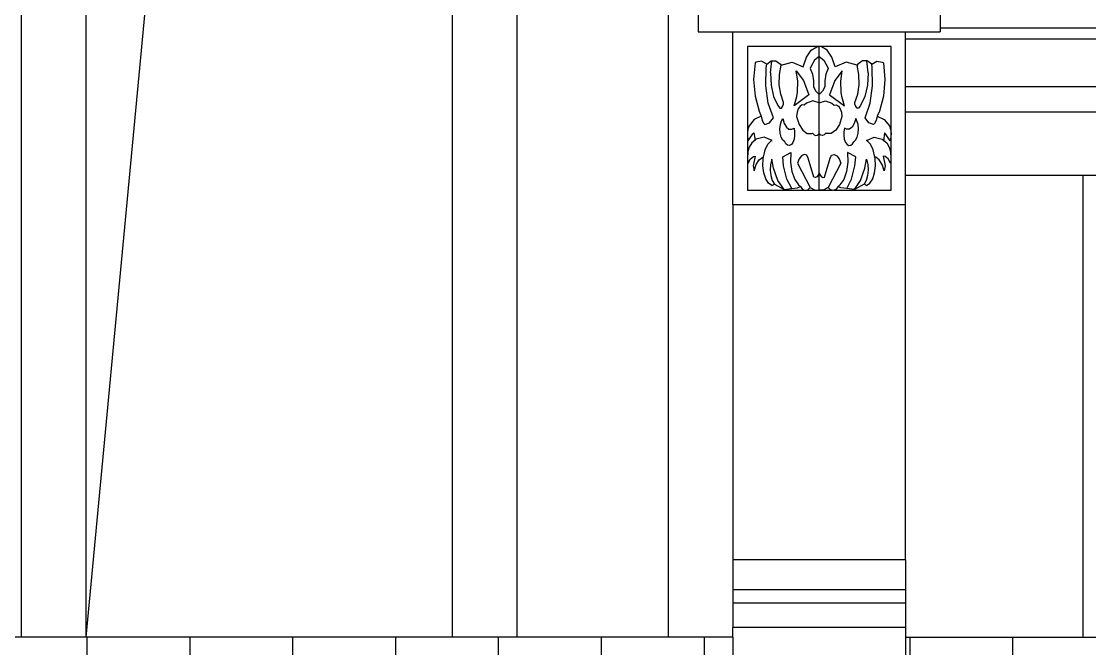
# Model space of a CAD drawing. Extents: x -24961 to 905641, y -154323 to 635957.
# Drawn here: x 429481 to 431954, y -102311 to -100860 of the extents above; entities that cross this region are included whole.
import ezdxf

# ---------------------------------------------------------------- set-up
doc = ezdxf.new("R2010")
doc.units = 0
doc.header["$LTSCALE"] = 1000
doc.header["$MEASUREMENT"] = 0
doc.layers.add('WALL', color=9, linetype='Continuous')
doc.layers.add('建筑_瓦', color=8, linetype='Continuous')

msp = doc.modelspace()

# ---------------------------------------------------------------- hatches: boundary and pattern name
at = {"layer": 'WALL'}
h = msp.add_hatch(dxfattribs=at)
h.set_pattern_fill('ANSI31', color=251, scale=150, angle=45)
h.set_pattern_definition([(90, (255564.15, 453306.1), (-238.125, 4e-14), [])])
h.paths.add_polyline_path([(405628.2, -102780.8), (405628.2, -102691.8), (405628.2, -102642.8), (405628.2, -102579.1), (405628.2, -102504.8), (405628.2, -102424.5), (405628.2, -102337.4), (405628.2, -102284.9), (405578.2, -102284.9), (405321.7, -102284.9), (405171.7, -102284.9), (404915.2, -102284.9), (404765.2, -102284.9), (404508.7, -102284.9), (404358.7, -102284.9), (404102.2, -102284.9), (403952.2, -102284.9), (403695.6, -102284.9), (403545.6, -102284.9), (403289.1, -102284.9), (403139.1, -102284.9), (402882.6, -102284.9), (402732.6, -102284.9), (402476.1, -102284.9), (402326.1, -102284.9), (402069.5, -102284.9), (401919.5, -102284.9), (401663, -102284.9), (401513, -102284.9), (401256.5, -102284.9), (401106.5, -102284.9), (400850, -102284.9), (400700, -102284.9), (400443.5, -102284.9), (400293.5, -102284.9), (400036.9, -102284.9), (399886.9, -102284.9), (399630.4, -102284.9), (399480.4, -102284.9), (399223.9, -102284.9), (399073.9, -102284.9), (398817.4, -102284.9), (398667.4, -102284.9), (398410.8, -102284.9), (398260.8, -102284.9), (398004.3, -102284.9), (397854.3, -102284.9), (397597.8, -102284.9), (397447.8, -102284.9), (397191.3, -102284.9), (397041.3, -102284.9), (396784.8, -102284.9), (396634.8, -102284.9), (396378.2, -102284.9), (396228.2, -102284.9), (396228.2, -102693.3), (396228.2, -102762.4), (396228.2, -102793.4), (396228.2, -102849.4), (396228.2, -102924.8), (396228.2, -103011.9), (396228.2, -103092.2), (396228.2, -103166.5), (396228.2, -103230.2), (396228.2, -103279.3), (396228.2, -103368.2), (396228.2, -103571.9), (405628.2, -103571.9)])
h.paths.add_polyline_path([(431128.2, -102780.8), (431128.2, -102691.8), (431128.2, -102642.8), (431128.2, -102579.1), (431128.2, -102504.8), (431128.2, -102424.5), (431128.2, -102337.4), (431128.2, -102284.5), (430978.2, -102284.5), (430629.2, -102284.5), (430479.2, -102284.5), (430130.2, -102284.5), (429980.2, -102284.5), (429631.2, -102284.5), (429481.2, -102284.5), (429132.2, -102284.5), (428982.2, -102284.5), (428633.2, -102284.5), (428483.2, -102284.5), (428134.2, -102284.5), (427984.2, -102284.5), (427635.2, -102284.5), (427485.2, -102284.5), (427136.2, -102284.5), (426986.2, -102284.5), (426637.2, -102284.5), (426487.2, -102284.5), (426138.2, -102284.5), (425988.2, -102284.5), (425639.2, -102284.5), (425489.2, -102284.5), (425140.2, -102284.5), (424990.2, -102284.5), (424641.2, -102284.5), (424491.2, -102284.5), (424142.2, -102284.5), (423992.2, -102284.5), (423643.2, -102284.5), (423493.2, -102284.5), (423144.2, -102284.5), (422994.2, -102284.5), (422645.2, -102284.5), (422495.2, -102284.5), (422146.2, -102284.5), (421996.2, -102284.5), (421647.2, -102284.5), (421497.2, -102284.5), (421148.2, -102284.5), (420998.2, -102284.5), (420649.2, -102284.5), (420499.2, -102284.5), (420150.2, -102284.5), (420000.2, -102284.5), (419651.2, -102284.5), (419501.2, -102284.5), (419152.2, -102284.5), (419002.2, -102284.5), (418653.2, -102284.5), (418503.2, -102284.5), (418154.2, -102284.5), (418004.2, -102284.5), (417655.2, -102284.5), (417505.2, -102284.5), (417156.2, -102284.5), (417006.2, -102284.5), (416657.2, -102284.5), (416507.2, -102284.5), (416158.2, -102284.5), (416008.2, -102284.5), (415659.2, -102284.5), (415509.2, -102284.5), (415160.2, -102284.5), (415010.2, -102284.5), (414661.2, -102284.5), (414511.2, -102284.5), (414162.2, -102284.5), (414012.2, -102284.5), (413663.2, -102284.5), (413513.2, -102284.5), (413164.2, -102284.5), (413014.2, -102284.5), (412665.2, -102284.5), (412515.2, -102284.5), (412166.2, -102284.5), (412016.2, -102284.5), (411667.2, -102284.5), (411517.2, -102284.5), (411168.2, -102284.5), (411018.2, -102284.5), (410669.2, -102284.5), (410519.2, -102284.5), (410170.2, -102284.5), (410020.2, -102284.5), (409671.2, -102284.5), (409521.2, -102284.5), (409172.2, -102284.5), (409022.2, -102284.5), (408673.2, -102284.5), (408523.2, -102284.5), (408174.2, -102284.5), (408024.2, -102284.5), (407675.2, -102284.5), (407525.2, -102284.5), (407176.2, -102284.5), (407026.2, -102284.5), (406677.2, -102284.5), (406527.2, -102284.5), (406178.2, -102284.5), (406028.2, -102284.5), (406028.2, -102337.4), (406028.2, -102424.5), (406028.2, -102504.8), (406028.2, -102579.1), (406028.2, -102642.8), (406028.2, -102691.8), (406028.2, -102780.8), (406028.2, -103335.4), (431128.2, -103335.4)])
h.paths.add_polyline_path([(437828.2, -103011.9), (437828.2, -102924.8), (437828.2, -102849.4), (437828.2, -102793.4), (437828.2, -102762.4), (437828.2, -102693.3), (437828.2, -102284.9), (437678.2, -102284.9), (437418.2, -102284.9), (437268.2, -102284.9), (437008.2, -102284.9), (436858.2, -102284.9), (436598.2, -102284.9), (436448.2, -102284.9), (436188.2, -102284.9), (436038.2, -102284.9), (435778.2, -102284.9), (435628.2, -102284.9), (435368.2, -102284.9), (435218.2, -102284.9), (434958.2, -102284.9), (434808.2, -102284.9), (434548.2, -102284.9), (434398.2, -102284.9), (434138.2, -102284.9), (433988.2, -102284.9), (433728.2, -102284.9), (433578.2, -102284.9), (433318.2, -102284.9), (433168.2, -102284.9), (432908.2, -102284.9), (432758.2, -102284.9), (432498.2, -102284.9), (432348.2, -102284.9), (432088.2, -102284.9), (431938.2, -102284.9), (431678.2, -102284.9), (431528.2, -102284.9), (431528.2, -102337.4), (431528.2, -102424.5), (431528.2, -102504.8), (431528.2, -102579.1), (431528.2, -102642.8), (431528.2, -102691.8), (431528.2, -102780.8), (431528.2, -103571.9), (437828.2, -103571.9), (437828.2, -103368.2), (437828.2, -103279.3), (437828.2, -103230.2), (437828.2, -103166.5), (437828.2, -103092.2)])
h.paths.add_polyline_path([(405610.6, -110854.4), (395817.7, -110854.4), (395722.7, -110854.4), (395712.3, -110859.6), (393422.4, -112004.5), (393688.7, -112004.5), (405610.6, -112004.5), (405610.6, -111973.2), (405610.6, -111944.4), (405610.6, -111836.8), (405610.6, -111738.4), (405610.6, -111718.8), (405610.6, -111694), (405610.6, -111662)])
h.paths.add_polyline_path([(438799.8, -111087.4), (438691.2, -111033.1), (431656.4, -111033.1), (431656.4, -111662), (431656.4, -111694), (431656.4, -111718.8), (431656.4, -111728.3), (431656.4, -111738.4), (431656.4, -111822.3), (431656.4, -111836.8), (431656.4, -111929), (431656.4, -111944.4), (431656.4, -111973.2), (431656.4, -112004.5), (440367.8, -112004.5), (440634, -112004.5)])

# ---------------------------------------------------------------- linework, layer by layer
for p, q in [((430978.2, -100809), (430978.2, -102284.5)), ((431048.2, -100844.7), (431048.2, -100884.5)), ((431608.2, -100844.7), (431608.2, -100874.6)), ((431608.2, -100874.6), (437828.2, -100874.6)), ((431608.2, -100874.6), (431608.2, -100884.5)), ((431048.2, -100884.5), (431128.2, -100884.5)), ((431128.2, -101284.5), (431128.2, -100884.5)), ((431128.2, -100884.5), (431528.2, -100884.5)), ((431528.2, -100900.2), (431528.2, -100884.5)), ((431528.2, -100884.5), (431608.2, -100884.5)), ((431161.9, -100918.2), (431161.9, -101118.3)), ((431328.2, -100918.2), (431161.9, -100918.2)), ((431309.8, -100926.5), (431322.8, -100918.7)), ((431322.8, -100918.7), (431328.2, -100918.2)), ((431333.7, -100918.7), (431328.2, -100918.2)), ((431328.2, -100941.2), (431328.2, -100918.2)), ((431494.6, -100918.2), (431328.2, -100918.2)), ((431346.7, -100926.5), (431333.7, -100918.7)), ((431494.6, -101118.3), (431494.6, -100918.2)), ((431528.2, -101011.3), (431528.2, -100900.2)), ((431528.2, -100900.2), (437828.2, -100900.2)), ((431291, -100965.4), (431298.8, -100942.7)), ((431298.8, -100942.7), (431309.8, -100926.5)), ((431328.2, -100941.2), (431317.6, -100950)), ((431328.2, -100941.2), (431338.8, -100950)), ((431328.2, -101028.5), (431328.2, -100941.2)), ((431357.7, -100942.7), (431346.7, -100926.5)), ((431365.5, -100965.4), (431357.7, -100942.7)), ((431179.7, -100955.5), (431176.5, -100994.3)), ((431182.2, -100954), (431179.7, -100955.5)), ((431194.6, -100951.8), (431182.2, -100954)), ((431206.7, -100958.7), (431194.6, -100951.8)), ((431204.5, -101008.9), (431205.7, -100966.9)), ((431205.7, -100966.9), (431206.7, -100958.7)), ((431206.7, -100958.7), (431217.1, -100951.2)), ((431215.2, -100979.1), (431218.2, -100951.2)), ((431217.1, -100951.2), (431218.2, -100951.2)), ((431218.2, -100951.2), (431228.1, -100951.4)), ((431228.1, -100951.4), (431238.5, -100959.1)), ((431236.3, -100983.2), (431240.4, -100961.5)), ((431238.5, -100959.1), (431240.4, -100961.5)), ((431240.4, -100961.5), (431265.8, -100954.5)), ((431265.8, -100954.5), (431291, -100965.4)), ((431309, -100965.2), (431307.6, -100968.9)), ((431307.6, -100968.9), (431312.6, -100982.1)), ((431317.6, -100950), (431309, -100965.2)), ((431338.8, -100950), (431347.5, -100965.2)), ((431348.9, -100968.9), (431343.9, -100982.1)), ((431347.5, -100965.2), (431348.9, -100968.9)), ((431390.6, -100954.5), (431365.5, -100965.4)), ((431416.1, -100961.5), (431390.6, -100954.5)), ((431418, -100959.1), (431416.1, -100961.5)), ((431420.2, -100983.2), (431416.1, -100961.5)), ((431428.3, -100951.4), (431418, -100959.1)), ((431438.3, -100951.2), (431428.3, -100951.4)), ((431441.3, -100979.1), (431438.3, -100951.2)), ((431439.4, -100951.2), (431438.3, -100951.2)), ((431449.8, -100958.7), (431439.4, -100951.2)), ((431449.8, -100958.7), (431461.8, -100951.8)), ((431450.8, -100966.9), (431449.8, -100958.7)), ((431452, -101008.9), (431450.8, -100966.9)), ((431461.8, -100951.8), (431474.3, -100954)), ((431474.3, -100954), (431476.7, -100955.5)), ((431476.7, -100955.5), (431480, -100994.3)), ((431176.5, -100994.3), (431179.7, -101033.1)), ((431215.2, -100979.1), (431216.7, -101007.8)), ((431235.8, -101006.4), (431236.3, -100983.2)), ((431278.4, -100998.6), (431275.1, -100974.2)), ((431275.1, -100974.2), (431292.1, -100997)), ((431277.7, -101023.9), (431278.4, -100998.6)), ((431292.1, -100997), (431304.4, -101030)), ((431312.6, -100982.1), (431315.2, -100997.9)), ((431315.2, -100997.9), (431315.4, -101011.3)), ((431341.3, -100997.9), (431341.1, -101011.3)), ((431343.9, -100982.1), (431341.3, -100997.9)), ((431364.4, -100997), (431352, -101030)), ((431381.4, -100974.2), (431364.4, -100997)), ((431378, -100998.6), (431381.4, -100974.2)), ((431378.8, -101023.9), (431378, -100998.6)), ((431420.6, -101006.4), (431420.2, -100983.2)), ((431441.3, -100979.1), (431439.7, -101007.8)), ((431480, -100994.3), (431476.8, -101033.1)), ((431210.3, -101049.3), (431204.5, -101008.9)), ((431216.7, -101007.8), (431222.8, -101033.9)), ((431239.1, -101028.7), (431235.8, -101006.4)), ((431315.4, -101011.3), (431320.4, -101021.6)), ((431320.4, -101021.6), (431326.8, -101027.9)), ((431336.1, -101021.6), (431329.6, -101027.9)), ((431341.1, -101011.3), (431336.1, -101021.6)), ((431417.4, -101028.7), (431420.6, -101006.4)), ((431439.7, -101007.8), (431433.7, -101033.9)), ((431446.2, -101049.3), (431452, -101008.9)), ((437717.2, -101011.3), (431528.2, -101011.3)), ((431528.2, -101069.9), (431528.2, -101011.3)), ((431179.7, -101033.1), (431188.9, -101067.6)), ((431222.8, -101033.9), (431232.6, -101054.6)), ((431245.7, -101047.5), (431239.1, -101028.7)), ((431245.3, -101051.3), (431245.7, -101047.5)), ((431304.4, -101030), (431269.9, -101055.4)), ((431269.9, -101055.4), (431276.2, -101033.6)), ((431276.2, -101033.6), (431277.7, -101023.9)), ((431313.5, -101043.8), (431298.9, -101048.9)), ((431328.2, -101048.8), (431313.5, -101043.8)), ((431326.8, -101027.9), (431328.2, -101028.5)), ((431329.6, -101027.9), (431328.2, -101028.5)), ((431328.2, -101048.8), (431328.2, -101028.5)), ((431328.2, -101048.8), (431342.9, -101043.8)), ((431342.9, -101043.8), (431357.6, -101048.9)), ((431352, -101030), (431386.6, -101055.4)), ((431380.3, -101033.6), (431378.8, -101023.9)), ((431386.6, -101055.4), (431380.3, -101033.6)), ((431410.7, -101047.5), (431417.4, -101028.7)), ((431411.1, -101051.3), (431410.7, -101047.5)), ((431433.7, -101033.9), (431423.9, -101054.6)), ((431476.8, -101033.1), (431467.5, -101067.6)), ((431188.9, -101067.6), (431194.1, -101079.3)), ((431222.2, -101083.5), (431210.3, -101049.3)), ((431232.6, -101054.6), (431237.4, -101060.9)), ((431237.4, -101060.9), (431240.7, -101060.4)), ((431240.7, -101060.4), (431243.5, -101057)), ((431243.5, -101057), (431245.3, -101051.3)), ((431277, -101070.2), (431275.6, -101079.8)), ((431279.8, -101062.1), (431277, -101070.2)), ((431283.8, -101056.2), (431279.8, -101062.1)), ((431288.5, -101053.3), (431283.8, -101056.2)), ((431293.3, -101053.6), (431288.5, -101053.3)), ((431298.9, -101048.9), (431293.3, -101053.6)), ((431328.2, -101119.2), (431328.2, -101048.8)), ((431357.6, -101048.9), (431363.1, -101053.6)), ((431363.1, -101053.6), (431368, -101053.3)), ((431368, -101053.3), (431372.7, -101056.2)), ((431372.7, -101056.2), (431376.7, -101062.1)), ((431376.7, -101062.1), (431379.5, -101070.2)), ((431379.5, -101070.2), (431380.9, -101079.8)), ((431413, -101057), (431411.1, -101051.3)), ((431415.8, -101060.4), (431413, -101057)), ((431419.1, -101060.9), (431415.8, -101060.4)), ((431423.9, -101054.6), (431419.1, -101060.9)), ((431434.3, -101083.5), (431446.2, -101049.3)), ((431467.5, -101067.6), (431462.4, -101079.3)), ((437615.6, -101069.9), (431528.2, -101069.9)), ((431528.2, -101216.6), (431528.2, -101069.9)), ((431177.6, -101087.2), (431165.9, -101101.5)), ((431194.1, -101079.3), (431177.6, -101087.2)), ((431194.1, -101079.3), (431196.4, -101089.1)), ((431196.4, -101089.1), (431200.3, -101096.3)), ((431200.3, -101096.3), (431202.7, -101098.6)), ((431202.7, -101098.6), (431213.1, -101094.6)), ((431213.1, -101094.6), (431222.2, -101083.5)), ((431238.3, -101098.8), (431240.8, -101090.1)), ((431240.8, -101090.1), (431243.7, -101084.7)), ((431243.7, -101084.7), (431247.2, -101096)), ((431247.2, -101096), (431252.2, -101104.5)), ((431275.6, -101079.8), (431281.5, -101098.3)), ((431380.9, -101079.8), (431375, -101098.3)), ((431409.3, -101096), (431404.3, -101104.5)), ((431412.8, -101084.7), (431409.3, -101096)), ((431415.7, -101090.1), (431412.8, -101084.7)), ((431418.2, -101098.8), (431415.7, -101090.1)), ((431443.3, -101094.6), (431434.3, -101083.5)), ((431453.7, -101098.6), (431443.3, -101094.6)), ((431456.2, -101096.3), (431453.7, -101098.6)), ((431460.1, -101089.1), (431456.2, -101096.3)), ((431462.4, -101079.3), (431460.1, -101089.1)), ((431462.4, -101079.3), (431478.9, -101087.2)), ((431478.9, -101087.2), (431490.6, -101101.5)), ((431163.2, -101109.3), (431161.9, -101118.3)), ((431161.9, -101118.3), (431162.1, -101127.8)), ((431161.9, -101118.3), (431161.9, -101250.8)), ((431165.9, -101101.5), (431163.2, -101109.3)), ((431163.8, -101136.6), (431174.7, -101120.3)), ((431174.7, -101120.3), (431177.1, -101118.1)), ((431177.1, -101118.1), (431178.9, -101130.3)), ((431237.4, -101108.7), (431238.3, -101098.8)), ((431238.1, -101118.7), (431237.4, -101108.7)), ((431240.3, -101127.6), (431238.1, -101118.7)), ((431252.2, -101104.5), (431258.3, -101109.3)), ((431258.3, -101109.3), (431264.9, -101109.7)), ((431264.9, -101109.7), (431269.9, -101106.8)), ((431269.9, -101106.8), (431271.4, -101115.3)), ((431271.4, -101115.3), (431271.4, -101124.3)), ((431281.5, -101098.3), (431290, -101111.9)), ((431290, -101111.9), (431300.2, -101119.2)), ((431300.2, -101119.2), (431311, -101119.3)), ((431311, -101119.3), (431313.1, -101118.5)), ((431313.1, -101118.5), (431316.6, -101122.7)), ((431324.6, -101123.1), (431328.2, -101119.2)), ((431331.8, -101123.1), (431328.2, -101119.2)), ((431328.2, -101210.2), (431328.2, -101119.2)), ((431343.4, -101118.5), (431339.9, -101122.7)), ((431345.5, -101119.3), (431343.4, -101118.5)), ((431356.3, -101119.2), (431345.5, -101119.3)), ((431366.5, -101111.9), (431356.3, -101119.2)), ((431375, -101098.3), (431366.5, -101111.9)), ((431385.1, -101115.3), (431385, -101124.3)), ((431386.6, -101106.8), (431385.1, -101115.3)), ((431391.6, -101109.7), (431386.6, -101106.8)), ((431398.2, -101109.3), (431391.6, -101109.7)), ((431404.3, -101104.5), (431398.2, -101109.3)), ((431416.1, -101127.6), (431418.4, -101118.7)), ((431419.1, -101108.7), (431418.2, -101098.8)), ((431418.4, -101118.7), (431419.1, -101108.7)), ((431479.3, -101118.1), (431477.6, -101130.3)), ((431481.8, -101120.3), (431479.3, -101118.1)), ((431492.7, -101136.6), (431481.8, -101120.3)), ((431490.6, -101101.5), (431493.3, -101109.3)), ((431493.3, -101109.3), (431494.6, -101118.3)), ((431494.6, -101118.3), (431494.4, -101127.8)), ((431494.6, -101250.8), (431494.6, -101118.3)), ((431162.1, -101127.8), (431163.8, -101136.6)), ((431171.9, -101140.8), (431166.2, -101150.7)), ((431179, -101135.4), (431171.9, -101140.8)), ((431178.9, -101130.3), (431179, -101135.4)), ((431182.5, -101132.8), (431179, -101135.4)), ((431200.9, -101127.5), (431182.5, -101132.8)), ((431219, -101135.3), (431200.9, -101127.5)), ((431203, -101157.4), (431209.3, -101144.3)), ((431209.3, -101144.3), (431217.3, -101136.2)), ((431217.3, -101136.2), (431219, -101135.3)), ((431243.9, -101134.5), (431240.3, -101127.6)), ((431248.4, -101138.6), (431243.9, -101134.5)), ((431251.1, -101143.2), (431248.4, -101138.6)), ((431255.2, -101146.7), (431251.1, -101143.2)), ((431259.5, -101147.3), (431255.2, -101146.7)), ((431263.8, -101145), (431259.5, -101147.3)), ((431267.4, -101139.9), (431263.8, -101145)), ((431270.1, -101132.8), (431267.4, -101139.9)), ((431271.4, -101124.3), (431270.1, -101132.8)), ((431316.6, -101122.7), (431320.6, -101124.3)), ((431320.6, -101124.3), (431324.6, -101123.1)), ((431335.9, -101124.3), (431331.8, -101123.1)), ((431339.9, -101122.7), (431335.9, -101124.3)), ((431385, -101124.3), (431386.4, -101132.8)), ((431386.4, -101132.8), (431389.1, -101139.9)), ((431389.1, -101139.9), (431392.7, -101145)), ((431392.7, -101145), (431396.9, -101147.3)), ((431396.9, -101147.3), (431401.3, -101146.7)), ((431401.3, -101146.7), (431405.4, -101143.2)), ((431405.4, -101143.2), (431408.1, -101138.6)), ((431408.1, -101138.6), (431412.6, -101134.5)), ((431412.6, -101134.5), (431416.1, -101127.6)), ((431437.4, -101135.3), (431455.6, -101127.5)), ((431439.2, -101136.2), (431437.4, -101135.3)), ((431447.2, -101144.3), (431439.2, -101136.2)), ((431453.5, -101157.4), (431447.2, -101144.3)), ((431455.6, -101127.5), (431474, -101132.8)), ((431474, -101132.8), (431477.5, -101135.4)), ((431477.6, -101130.3), (431477.5, -101135.4)), ((431477.5, -101135.4), (431484.5, -101140.8)), ((431484.5, -101140.8), (431490.3, -101150.7)), ((431494.4, -101127.8), (431492.7, -101136.6)), ((431163, -101161.2), (431162.3, -101178.1)), ((431166.2, -101150.7), (431163, -101161.2)), ((431180.3, -101171.7), (431175.2, -101194.1)), ((431175.8, -101172.5), (431180.3, -101171.7)), ((431199.2, -101174), (431203, -101157.4)), ((431243.7, -101173.4), (431262.6, -101163.6)), ((431262.6, -101163.6), (431262.1, -101186)), ((431287.3, -101171), (431282, -101177.9)), ((431293.3, -101168), (431287.3, -101171)), ((431299.5, -101169.4), (431293.3, -101168)), ((431303, -101176.8), (431299.5, -101169.4)), ((431353.5, -101176.8), (431357, -101169.4)), ((431357, -101169.4), (431363.2, -101168)), ((431363.2, -101168), (431369.2, -101171)), ((431369.2, -101171), (431374.5, -101177.9)), ((431393.9, -101163.6), (431394.4, -101186)), ((431412.8, -101173.4), (431393.9, -101163.6)), ((431457.3, -101174), (431453.5, -101157.4)), ((431480.7, -101172.5), (431476.2, -101171.7)), ((431476.2, -101171.7), (431481.3, -101194.1)), ((431490.3, -101150.7), (431493.5, -101161.2)), ((431493.5, -101161.2), (431494.1, -101178.1)), ((431162.3, -101178.1), (431163.4, -101188)), ((431163.4, -101188), (431168.9, -101178)), ((431168.9, -101178), (431175.8, -101172.5)), ((431175.2, -101194.1), (431177.7, -101205.6)), ((431177.7, -101205.6), (431182.5, -101190.9)), ((431182.5, -101190.9), (431189.3, -101180.1)), ((431189.3, -101180.1), (431197.5, -101174.5)), ((431197.5, -101174.5), (431199.2, -101174)), ((431198, -101193.8), (431198.7, -101177.2)), ((431199.9, -101210), (431198, -101193.8)), ((431198.7, -101177.2), (431199.2, -101174)), ((431215.8, -101190.9), (431215, -101204)), ((431218.7, -101179.1), (431215.8, -101190.9)), ((431222.3, -101199.4), (431218.7, -101179.1)), ((431245.8, -101193.9), (431243.7, -101173.4)), ((431253.6, -101224.9), (431245.8, -101193.9)), ((431262.1, -101186), (431265.2, -101207.4)), ((431282, -101177.9), (431278.2, -101187.9)), ((431278.2, -101187.9), (431307.5, -101244.2)), ((431316, -101220.6), (431303, -101176.8)), ((431340.4, -101220.6), (431353.5, -101176.8)), ((431378.3, -101187.9), (431349, -101244.2)), ((431374.5, -101177.9), (431378.3, -101187.9)), ((431394.4, -101186), (431391.2, -101207.4)), ((431402.9, -101224.9), (431410.7, -101193.9)), ((431410.7, -101193.9), (431412.8, -101173.4)), ((431434.2, -101199.4), (431437.8, -101179.1)), ((431437.8, -101179.1), (431440.6, -101190.9)), ((431440.6, -101190.9), (431441.5, -101204)), ((431456.6, -101210), (431458.5, -101193.8)), ((431459, -101174.5), (431457.3, -101174)), ((431457.7, -101177.2), (431457.3, -101174)), ((431458.5, -101193.8), (431457.7, -101177.2)), ((431467.1, -101180.1), (431459, -101174.5)), ((431474, -101190.9), (431467.1, -101180.1)), ((431478.7, -101205.6), (431474, -101190.9)), ((431481.3, -101194.1), (431478.7, -101205.6)), ((431487.6, -101178), (431480.7, -101172.5)), ((431493.1, -101188), (431487.6, -101178)), ((431494.1, -101178.1), (431493.1, -101188)), ((431204.4, -101224), (431199.9, -101210)), ((431215, -101204), (431216.3, -101216.9)), ((431216.3, -101216.9), (431219.5, -101228.2)), ((431232.5, -101228.4), (431222.3, -101199.4)), ((431265.2, -101207.4), (431271.6, -101225.5)), ((431319.6, -101221.4), (431316, -101220.6)), ((431323, -101219.7), (431319.6, -101221.4)), ((431326, -101215.9), (431323, -101219.7)), ((431328.2, -101210.2), (431326, -101215.9)), ((431328.2, -101210.2), (431330.5, -101215.9)), ((431328.2, -101250.1), (431328.2, -101210.2)), ((431330.5, -101215.9), (431333.5, -101219.7)), ((431333.5, -101219.7), (431336.9, -101221.4)), ((431336.9, -101221.4), (431340.4, -101220.6)), ((431391.2, -101207.4), (431384.9, -101225.5)), ((431424, -101228.4), (431434.2, -101199.4)), ((431440.2, -101216.9), (431437, -101228.2)), ((431441.5, -101204), (431440.2, -101216.9)), ((431452.1, -101224), (431456.6, -101210)), ((431528.2, -101284.5), (431528.2, -101216.6)), ((431678.2, -101216.6), (431528.2, -101216.6)), ((431938.2, -101216.6), (431678.2, -101216.6)), ((432088.2, -101216.6), (431938.2, -101216.6)), ((431210.8, -101234.2), (431204.4, -101224)), ((431218.5, -101239.5), (431210.8, -101234.2)), ((431218.5, -101239.5), (431224.4, -101236.8)), ((431219.5, -101228.2), (431224.4, -101236.8)), ((431224.4, -101236.8), (431246.8, -101248.7)), ((431246.8, -101248.7), (431232.5, -101228.4)), ((431264.5, -101246.7), (431253.6, -101224.9)), ((431264.5, -101246.7), (431278.2, -101245.2)), ((431271.6, -101225.5), (431280.5, -101238.5)), ((431278.2, -101245.2), (431284.6, -101241.9)), ((431280.5, -101238.5), (431284.6, -101241.9)), ((431284.6, -101241.9), (431289.8, -101248.6)), ((431302, -101249.8), (431307.5, -101244.2)), ((431307.5, -101244.2), (431318.8, -101250.6)), ((431349, -101244.2), (431337.6, -101250.6)), ((431354.5, -101249.8), (431349, -101244.2)), ((431371.9, -101241.9), (431366.7, -101248.6)), ((431376, -101238.5), (431371.9, -101241.9)), ((431378.2, -101245.2), (431371.9, -101241.9)), ((431384.9, -101225.5), (431376, -101238.5)), ((431392, -101246.7), (431378.2, -101245.2)), ((431392, -101246.7), (431402.9, -101224.9)), ((431409.6, -101248.7), (431424, -101228.4)), ((431432.1, -101236.8), (431409.6, -101248.7)), ((431437, -101228.2), (431432.1, -101236.8)), ((431437.9, -101239.5), (431432.1, -101236.8)), ((431437.9, -101239.5), (431445.7, -101234.2)), ((431445.7, -101234.2), (431452.1, -101224)), ((431161.9, -101250.8), (431294.6, -101250.8)), ((431246.8, -101248.7), (431264.5, -101246.7)), ((431289.8, -101248.6), (431294.6, -101250.8)), ((431294.6, -101250.8), (431295.8, -101251.4)), ((431295.8, -101251.4), (431298.1, -101250.8)), ((431298.1, -101250.8), (431302, -101249.8)), ((431298.1, -101250.8), (431358.4, -101250.8)), ((431318.8, -101250.6), (431328.2, -101250.1)), ((431337.6, -101250.6), (431328.2, -101250.1)), ((431358.4, -101250.8), (431354.5, -101249.8)), ((431360.6, -101251.4), (431358.4, -101250.8)), ((431361.9, -101250.8), (431360.6, -101251.4)), ((431366.7, -101248.6), (431361.9, -101250.8)), ((431361.9, -101250.8), (431494.6, -101250.8)), ((431409.6, -101248.7), (431392, -101246.7)), ((431528.2, -101284.5), (431128.2, -101284.5)), ((431128.2, -101284.5), (431128.2, -102105.9)), ((431528.2, -102105.9), (431528.2, -101284.5)), ((431528.2, -102105.9), (431128.2, -102105.9)), ((431128.2, -102105.9), (431128.2, -102175)), ((431528.2, -102105.9), (431528.2, -102175)), ((431128.2, -102175), (431128.2, -102206)), ((431528.2, -102175), (431128.2, -102175)), ((431528.2, -102175), (431528.2, -102206)), ((431128.2, -102206), (431128.2, -102262)), ((431528.2, -102206), (431128.2, -102206)), ((431528.2, -102206), (431528.2, -102262)), ((429481.2, -102284.5), (429132.2, -102284.5)), ((429631.2, -102284.5), (429481.2, -102284.5)), ((429980.2, -102284.5), (429631.2, -102284.5)), ((430130.2, -102284.5), (429980.2, -102284.5)), ((430479.2, -102284.5), (430130.2, -102284.5)), ((430629.2, -102284.5), (430479.2, -102284.5)), ((430978.2, -102284.5), (430629.2, -102284.5)), ((431128.2, -102284.5), (430978.2, -102284.5)), ((431528.2, -102262), (431128.2, -102262)), ((431128.2, -102284.5), (431128.2, -102262)), ((431128.2, -102284.5), (431128.2, -102337.4)), ((431528.2, -102262), (431528.2, -102284.9)), ((431528.2, -102284.9), (431678.2, -102284.9)), ((431528.2, -102284.9), (431528.2, -102337.4)), ((431678.2, -102284.9), (431938.2, -102284.9)), ((431938.2, -102284.9), (432088.2, -102284.9))]:
    msp.add_line(p, q)
at = {"layer": '建筑_瓦'}
for p, q in [((429481.2, -102284.5), (429481.2, -99329.2)), ((429631.2, -102284.5), (429631.2, -99329.2)), ((430479.2, -102284.5), (430479.2, -99329.2)), ((430629.2, -102284.5), (430629.2, -99329.2)), ((431938.2, -101216.6), (431938.2, -102284.9))]:
    msp.add_line(p, q, dxfattribs=at)
msp.add_lwpolyline([(429631.2, -102284.5), (429861.1, -99847), (430479.2, -99329.2)], dxfattribs=at)

doc.saveas('drawing.dxf')
